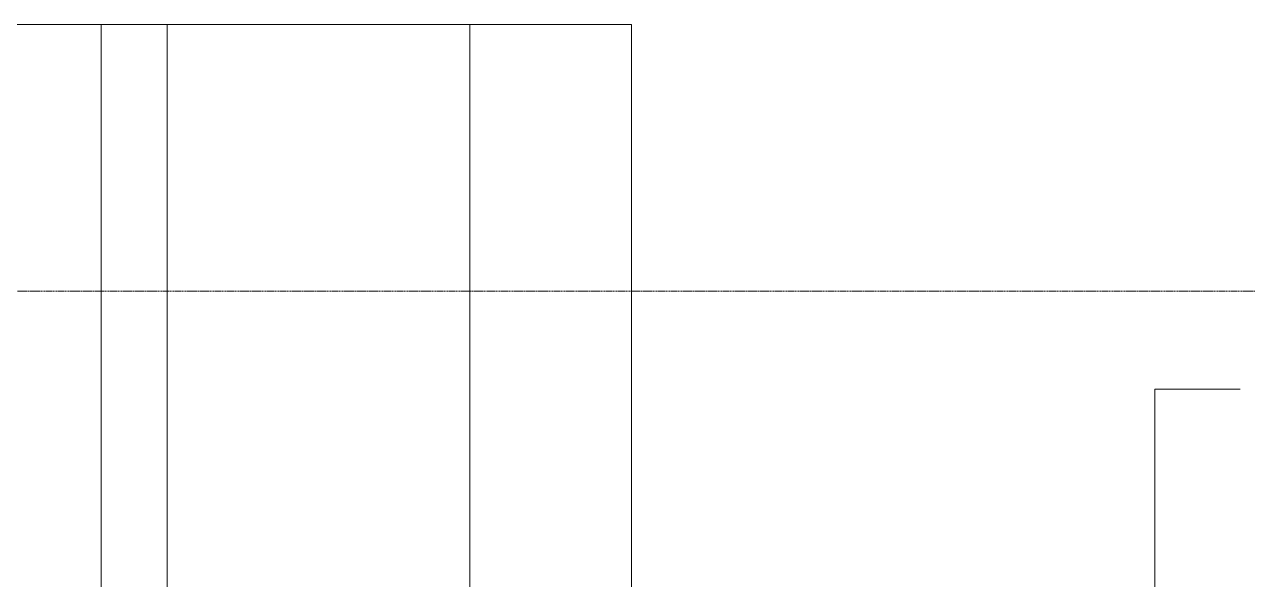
# Model space of a CAD drawing. Header units: millimetres. Extents: x 78096 to 288885, y -20632 to 149556.
# Drawn here: x 260222 to 272835, y 90276 to 96000 of the extents above; entities that cross this region are included whole.
import ezdxf

# ---------------------------------------------------------------- set-up
doc = ezdxf.new("R2010")
doc.units = ezdxf.units.MM
doc.linetypes.add('Centre', pattern=[31.75, 6.35, -4.7625, 15.875, -4.7625])
for name, color, linetype, lineweight in [('A-FLOR-LEVL', 51, 'Continuous', 9), ('A-GENM', 13, 'Continuous', 9), ('G-ANNO-TEXT', 231, 'Continuous', 9)]:
    doc.layers.add(name, color=color, linetype=linetype, lineweight=lineweight)

# ---------------------------------------------------------------- blocks, each defined once
blk = doc.blocks.new('Generic Models 4 - Generic Models 4-4427828-TOMH A-A')
at = {"layer": 'A-GENM'}
for p, q in [((27555, 96000), (35318, 96000)), ((35318, 96000), (35996, 96000)), ((35318, 96000), (35318, 90100)), ((35996, 96000), (39119, 96000)), ((35996, 90100), (35996, 96000)), ((39119, 96000), (40784, 96000)), ((39119, 90100), (39119, 96000)), ((40784, 96000), (40784, 90100))]:
    blk.add_line(p, q, dxfattribs=at)

msp = doc.modelspace()

# ---------------------------------------------------------------- linework, layer by layer
at = {"layer": 'A-FLOR-LEVL', "linetype": 'Centre'}
msp.add_line((192334.611, 93250), (278486.268, 93250), dxfattribs=at)
at = {"layer": 'G-ANNO-TEXT', "color": 50}
for p, q in [((271879.69, 92238.02), (272758.461, 92238.02)), ((271879.69, 88579.554), (271879.69, 92238.02))]:
    msp.add_line(p, q, dxfattribs=at)

# ---------------------------------------------------------------- block references
at = {"layer": 'A-GENM'}
msp.add_blockref('Generic Models 4 - Generic Models 4-4427828-TOMH A-A', (225696.455, 0), dxfattribs=at)

doc.saveas('drawing.dxf')
